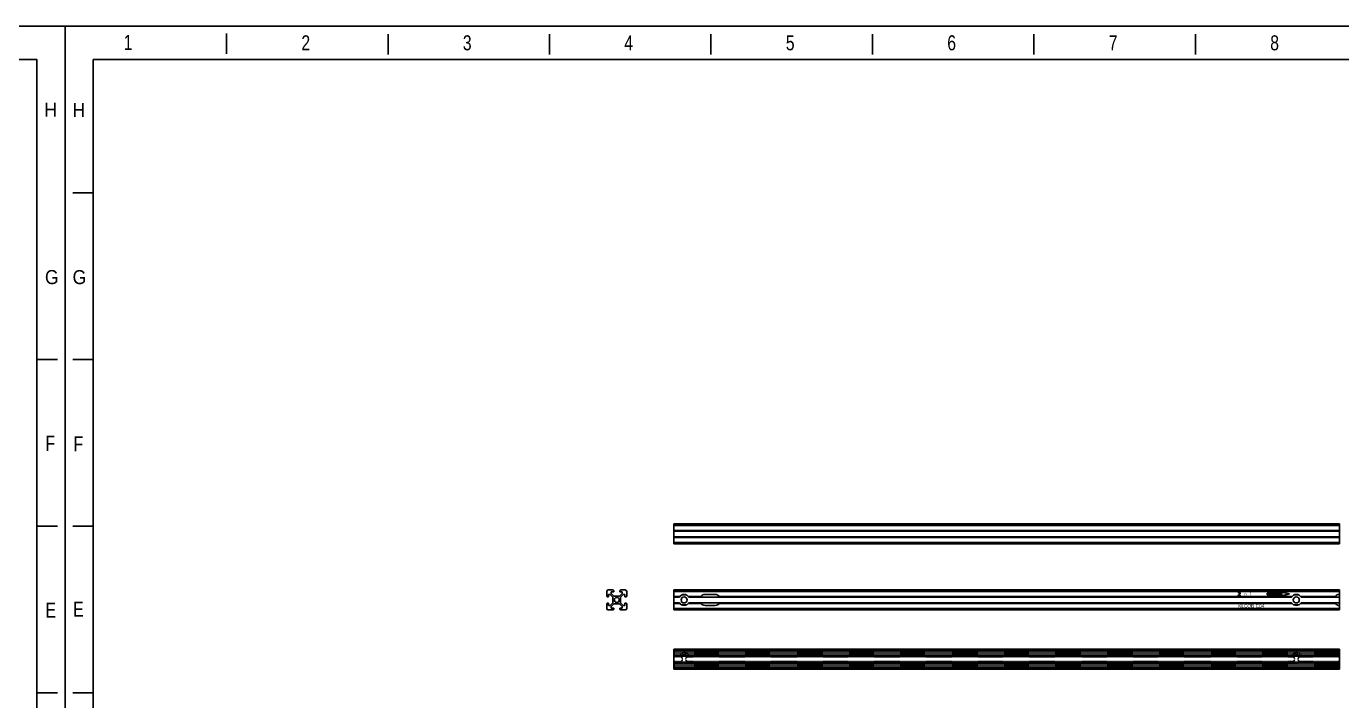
# Model space of a CAD drawing. Header units: millimetres. Extents: x 7531 to 19147, y 2539 to 6525.
# Drawn here: x 9432 to 10749, y 3199 to 3874 of the extents above; entities that cross this region are included whole.
import ezdxf

# ---------------------------------------------------------------- set-up
doc = ezdxf.new("R2010")
doc.units = ezdxf.units.MM
doc.linetypes.add('HIDDEN', pattern=[0.2, 0.1, -0.1])
for name, color, linetype in [('02___PRT_ALL_AXES', 7, 'Continuous'), ('03___PRT_ALL_CURVES', 7, 'Continuous'), ('DEFAULT_2', 8, 'HIDDEN')]:
    doc.layers.add(name, color=color, linetype=linetype)
doc.styles.add('CKSTANDARD', font='arial.ttf')
doc.styles.add('Roamns', font='romans.shx')
doc.styles.get("Standard").update_dxf_attribs({"font": 'arial.ttf'})

# ---------------------------------------------------------------- blocks, each defined once
blk = doc.blocks.new('standard template')
for p, q in [((3074, 30739), (3074, 30336)), ((6246, 30728), (6246, 30325)), ((9418, 30728), (9418, 30325)), ((12589, 30728), (12589, 30325)), ((15761, 30728), (15761, 30325)), ((18933, 30728), (18933, 30325)), ((22104, 30728), (22104, 30325)), ((456, 27607), (54, 27607)), ((456, 24334), (54, 24334)), ((37812, 24334), (37409, 24334)), ((456, 21062), (54, 21062)), ((37812, 21062), (37409, 21062)), ((456, 17790), (54, 17790)), ((37812, 17790), (37409, 17790))]:
    blk.add_line(p, q)
blk.add_lwpolyline([(37963, 4700), (-97, 4700), (-97, 30879), (37963, 30879)], close=True)
at = {"color": 7}
blk.add_lwpolyline([(456, 6674), (456, 5964), (456, 5254), (456, 30226), (37409, 30226), (37409, 5254)], dxfattribs=at)
at = {"style": 'CKSTANDARD'}
for s, height, width, p in [('1', 295, 0.75, (1055, 30416)), ('2', 295, 0.75, (4545, 30408)), ('3', 295, 0.75, (7716, 30408)), ('4', 295, 0.75, (10888, 30408)), ('5', 295, 0.75, (14060, 30408)), ('6', 295, 0.75, (17231, 30408)), ('7', 295, 0.75, (20403, 30408)), ('8', 295, 0.75, (23575, 30408)), ('H', 276, 0.9, (47, 29097)), ('H', 276, 0.9, (37555, 29102)), ('G', 276, 0.9, (50, 25816)), ('G', 276, 0.9, (37567, 25817)), ('F', 295, 0.75, (69, 22532)), ('F', 295, 0.75, (37578, 22543)), ('E', 295, 0.75, (62, 19285)), ('E', 295, 0.75, (37578, 19270))]:
    blk.add_text(s, height=height, dxfattribs=dict(at, width=width)).set_placement(p)
at = {"style": 'Roamns'}
for tag, p in [('PAGE_NAME', (27466, 7594)), ('PROJECT_NAME', (27466, 6884)), ('DRAWN_NAME', (27466, 6174)), ('VERSION', (34241, 6174)), ('SELECT_DATA', (27466, 5464)), ('PAGE_NUMBER', (34241, 5464))]:
    blk.add_attdef(tag, p, '', height=285, dxfattribs=at)
blk = doc.blocks.new('212121')
at = {"lineweight": 5, "true_color": 0x139b48}
h = blk.add_hatch(color=114, dxfattribs=at)
h.dxf.hatch_style = 1
h.paths.add_polyline_path([(3238.8, 8438.9), (3238.85, 8439.16), (3238.85, 8439.29), (3238.8, 8439.54), (3238.59, 8439.8), (3238.38, 8439.92), (3238.06, 8439.99), (3237.85, 8439.99), (3237.47, 8439.92), (3237.26, 8439.8), (3237.05, 8439.54), (3237, 8439.29), (3237.26, 8439.29), (3237.37, 8439.48), (3237.53, 8439.6), (3237.79, 8439.67), (3238, 8439.67), (3238.27, 8439.6), (3238.43, 8439.48), (3238.54, 8439.29), (3238.54, 8439.16), (3238.43, 8438.9), (3236.94, 8437.31), (3236.94, 8436.99), (3238.85, 8436.99), (3238.85, 8437.31), (3237.37, 8437.31), (3238.7, 8438.71)])
h.paths.add_polyline_path([(3242.83, 8439.99), (3242.51, 8439.99), (3242.51, 8439.67), (3242.83, 8439.67)])
h.paths.add_polyline_path([(3242.83, 8439.03), (3242.51, 8439.03), (3242.51, 8436.99), (3242.83, 8436.99)])
h.paths.add_polyline_path([(3243.95, 8438.71), (3244.2, 8438.77), (3244.45, 8438.71), (3244.58, 8438.65), (3244.7, 8438.52), (3244.76, 8438.2), (3244.76, 8436.99), (3245.08, 8436.99), (3245.08, 8438.2), (3245.01, 8438.52), (3244.95, 8438.71), (3244.83, 8438.84), (3244.64, 8438.97), (3244.45, 8439.03), (3244.2, 8439.03), (3243.95, 8438.97), (3243.76, 8438.84), (3243.64, 8438.71), (3243.64, 8439.03), (3243.33, 8439.03), (3243.33, 8436.99), (3243.64, 8436.99), (3243.64, 8438.46), (3243.76, 8438.58)])
h.paths.add_polyline_path([(3249.33, 8439.99), (3248.95, 8439.99), (3248.58, 8439.54), (3248.58, 8439.03), (3248.95, 8439.48), (3248.95, 8436.99), (3249.33, 8436.99)])
h = blk.add_hatch(color=114, dxfattribs=at)
h.dxf.hatch_style = 1
h.paths.add_polyline_path([(3265.99, 8439.24), (3265.99, 8437.74), (3280.99, 8437.74), (3280.99, 8436.54), (3288.26, 8438.49), (3280.99, 8440.44), (3280.99, 8439.24)])
at = {"color": 114, "linetype": 'Continuous', "true_color": 0x139b48}
for p, q in [((2671.76, 8488.55), (2671.76, 8508.55)), ((2671.76, 8508.55), (3338.26, 8508.55)), ((3338.26, 8488.55), (3338.26, 8508.55)), ((2671.76, 8507.05), (3338.26, 8507.05)), ((2671.76, 8502.15), (3338.26, 8502.15)), ((2671.76, 8501.65), (3338.26, 8501.65)), ((3338.26, 8501.39), (2671.76, 8501.39)), ((3338.26, 8495.71), (2671.76, 8495.71)), ((2671.76, 8495.45), (3338.26, 8495.45)), ((2671.76, 8494.95), (3338.26, 8494.95)), ((2671.76, 8490.05), (3338.26, 8490.05)), ((2671.76, 8488.55), (3338.26, 8488.55)), ((2606.13, 8442.49), (2611.03, 8442.49)), ((2611.03, 8442.49), (2611.03, 8441.99)), ((2618.23, 8442.49), (2618.23, 8441.99)), ((2618.23, 8442.49), (2623.13, 8442.49)), ((2671.76, 8422.49), (2671.76, 8442.49)), ((2671.76, 8442.49), (3338.26, 8442.49)), ((3338.26, 8422.49), (3338.26, 8442.49)), ((2604.63, 8436.09), (2604.63, 8440.99)), ((2604.63, 8436.09), (2605.13, 8436.09)), ((2605.13, 8436.09), (2605.13, 8435.59)), ((2605.13, 8435.59), (2606.43, 8435.59)), ((2605.13, 8429.39), (2605.13, 8428.89)), ((2605.13, 8429.39), (2606.43, 8429.39)), ((2606.43, 8435.59), (2606.43, 8437.99)), ((2606.43, 8437.99), (2608.07, 8437.99)), ((2606.43, 8426.99), (2606.43, 8429.39)), ((2608.07, 8437.99), (2610.73, 8435.33)), ((2610.73, 8429.65), (2608.07, 8426.99)), ((2609.13, 8439.05), (2609.13, 8440.69)), ((2609.13, 8440.69), (2611.53, 8440.69)), ((2611.79, 8436.39), (2609.13, 8439.05)), ((2610.73, 8435.33), (2610.73, 8429.65)), ((2611.53, 8441.99), (2611.03, 8441.99)), ((2611.53, 8441.99), (2611.53, 8440.69)), ((2617.47, 8436.39), (2611.79, 8436.39)), ((2620.13, 8439.05), (2617.47, 8436.39)), ((2617.73, 8441.99), (2617.73, 8440.69)), ((2618.23, 8441.99), (2617.73, 8441.99)), ((2617.73, 8440.69), (2620.13, 8440.69)), ((2618.53, 8435.33), (2621.19, 8437.99)), ((2618.53, 8429.65), (2618.53, 8435.33)), ((2621.19, 8426.99), (2618.53, 8429.65)), ((2620.13, 8440.69), (2620.13, 8439.05)), ((2621.19, 8437.99), (2622.83, 8437.99)), ((2622.83, 8437.99), (2622.83, 8435.59)), ((2624.13, 8435.59), (2622.83, 8435.59)), ((2624.13, 8429.39), (2622.83, 8429.39)), ((2622.83, 8429.39), (2622.83, 8426.99)), ((2624.63, 8436.09), (2624.13, 8436.09)), ((2624.13, 8435.59), (2624.13, 8436.09)), ((2624.13, 8428.89), (2624.13, 8429.39)), ((2624.63, 8440.99), (2624.63, 8436.09)), ((2671.76, 8440.99), (3338.26, 8440.99)), ((2713.06, 8437.99), (2703.06, 8437.99)), ((2717.22, 8436.09), (3290.91, 8436.09)), ((2717.61, 8435.59), (3290.52, 8435.59)), ((2717.61, 8429.39), (3290.52, 8429.39)), ((3238.43, 8438.9), (3236.94, 8437.31)), ((3236.94, 8437.31), (3236.94, 8436.99)), ((3236.94, 8436.99), (3238.85, 8436.99)), ((3237.05, 8439.54), (3237, 8439.29)), ((3237, 8439.29), (3237.26, 8439.29)), ((3237.26, 8439.8), (3237.05, 8439.54)), ((3237.47, 8439.92), (3237.26, 8439.8)), ((3237.26, 8439.29), (3237.37, 8439.48)), ((3237.37, 8439.48), (3237.53, 8439.6)), ((3237.37, 8437.31), (3238.7, 8438.71)), ((3238.85, 8437.31), (3237.37, 8437.31)), ((3237.85, 8439.99), (3237.47, 8439.92)), ((3237.53, 8439.6), (3237.79, 8439.67)), ((3237.79, 8439.67), (3238, 8439.67)), ((3238.06, 8439.99), (3237.85, 8439.99)), ((3238, 8439.67), (3238.27, 8439.6)), ((3238.38, 8439.92), (3238.06, 8439.99)), ((3238.27, 8439.6), (3238.43, 8439.48)), ((3238.59, 8439.8), (3238.38, 8439.92)), ((3238.43, 8439.48), (3238.54, 8439.29)), ((3238.54, 8439.16), (3238.43, 8438.9)), ((3238.54, 8439.29), (3238.54, 8439.16)), ((3238.8, 8439.54), (3238.59, 8439.8)), ((3238.7, 8438.71), (3238.8, 8438.9)), ((3238.85, 8439.29), (3238.8, 8439.54)), ((3238.8, 8438.9), (3238.85, 8439.16)), ((3238.85, 8439.16), (3238.85, 8439.29)), ((3238.85, 8436.99), (3238.85, 8437.31)), ((3280.99, 8439.24), (3265.99, 8439.24)), ((3265.99, 8439.24), (3265.99, 8437.74)), ((3265.99, 8437.74), (3280.99, 8437.74)), ((3288.26, 8438.49), (3280.99, 8440.44)), ((3280.99, 8440.44), (3280.99, 8439.24)), ((3280.99, 8436.54), (3288.26, 8438.49)), ((3280.99, 8437.74), (3280.99, 8436.54)), ((3338.26, 8435.33), (3299.77, 8435.33)), ((3338.26, 8429.65), (3299.77, 8429.65)), ((2604.63, 8423.99), (2604.63, 8428.89)), ((2604.63, 8428.89), (2605.13, 8428.89)), ((2611.03, 8422.49), (2606.13, 8422.49)), ((2608.07, 8426.99), (2606.43, 8426.99)), ((2609.13, 8425.93), (2611.79, 8428.59)), ((2609.13, 8424.29), (2609.13, 8425.93)), ((2611.53, 8424.29), (2609.13, 8424.29)), ((2611.03, 8422.99), (2611.53, 8422.99)), ((2611.03, 8422.49), (2611.03, 8422.99)), ((2611.53, 8422.99), (2611.53, 8424.29)), ((2611.79, 8428.59), (2617.47, 8428.59)), ((2617.47, 8428.59), (2620.13, 8425.93)), ((2620.13, 8424.29), (2617.73, 8424.29)), ((2617.73, 8422.99), (2617.73, 8424.29)), ((2617.73, 8422.99), (2618.23, 8422.99)), ((2618.23, 8422.49), (2618.23, 8422.99)), ((2623.13, 8422.49), (2618.23, 8422.49)), ((2620.13, 8425.93), (2620.13, 8424.29)), ((2622.83, 8426.99), (2621.19, 8426.99)), ((2624.63, 8428.89), (2624.13, 8428.89)), ((2624.63, 8428.89), (2624.63, 8423.99)), ((2671.76, 8423.99), (3338.26, 8423.99)), ((2671.76, 8422.49), (3338.26, 8422.49)), ((2703.06, 8426.99), (2713.06, 8426.99)), ((2717.22, 8428.89), (3290.91, 8428.89)), ((2671.76, 8363.22), (2671.76, 8383.22)), ((2671.76, 8383.22), (3338.26, 8383.22)), ((2671.76, 8381.72), (3338.26, 8381.72)), ((2671.76, 8376.82), (3338.26, 8376.82)), ((3338.26, 8363.22), (3338.26, 8383.22)), ((2671.76, 8376.32), (3338.26, 8376.32)), ((3338.26, 8376.06), (2671.76, 8376.06)), ((3338.26, 8370.38), (2671.76, 8370.38)), ((2671.76, 8370.12), (3338.26, 8370.12)), ((2671.76, 8369.62), (3338.26, 8369.62)), ((2671.76, 8364.72), (3338.26, 8364.72)), ((2671.76, 8363.22), (3338.26, 8363.22))]:
    blk.add_line(p, q, dxfattribs=at)
blk.add_circle((2614.63, 8432.49), 2.5, dxfattribs=at)
for centre, radius, start, end in [((2606.13, 8440.99), 1.5, 90, 180), ((2623.13, 8440.99), 1.5, 0, 90), ((2703.06, 8432.49), 5.5, 90, 139.11481), ((2713.06, 8432.49), 5.5, 34.30765, 90), ((2713.06, 8432.49), 5.5, 270, 325.69235), ((3338.06, 8432.49), 5.5, 87.91606, 139.11481), ((2606.13, 8423.99), 1.5, 180, 270), ((2623.13, 8423.99), 1.5, 270, 0), ((2703.06, 8432.49), 5.5, 220.88519, 270), ((3338.06, 8432.49), 5.5, 220.88519, 272.08394)]:
    blk.add_arc(centre, radius, start, end, dxfattribs=at)
at = {"layer": '02___PRT_ALL_AXES', "color": 114, "linetype": 'Continuous', "true_color": 0x139b48}
for p, q in [((2671.76, 8436.09), (2677.91, 8436.09)), ((2671.76, 8435.59), (2677.52, 8435.59)), ((2677.35, 8435.33), (2671.76, 8435.33)), ((2677.35, 8429.65), (2671.76, 8429.65)), ((2671.76, 8429.39), (2677.52, 8429.39)), ((2679.7, 8437.45), (2684.43, 8437.45)), ((2686.22, 8436.09), (2698.91, 8436.09)), ((2686.61, 8435.59), (2698.52, 8435.59)), ((2686.61, 8429.39), (2698.52, 8429.39)), ((3290.35, 8435.33), (2686.77, 8435.33)), ((3290.35, 8429.65), (2686.77, 8429.65)), ((3292.7, 8437.45), (3297.43, 8437.45)), ((3299.22, 8436.09), (3333.91, 8436.09)), ((3299.61, 8435.59), (3333.52, 8435.59)), ((3299.61, 8429.39), (3333.52, 8429.39)), ((2671.76, 8428.89), (2677.91, 8428.89)), ((2679.7, 8427.53), (2684.43, 8427.53)), ((2686.22, 8428.89), (2698.91, 8428.89)), ((3292.7, 8427.53), (3297.43, 8427.53)), ((3299.22, 8428.89), (3333.91, 8428.89))]:
    blk.add_line(p, q, dxfattribs=at)
at = {"layer": '02___PRT_ALL_AXES', "color": 114, "linetype": 'HIDDEN', "true_color": 0x139b48}
for p, q in [((2671.76, 8383.22), (2706.41, 8383.22)), ((2677.91, 8382.72), (2671.76, 8382.72)), ((2691.02, 8381.42), (2671.76, 8381.42)), ((3295.06, 8379.78), (2671.76, 8379.78)), ((2671.76, 8377.12), (3299.77, 8377.12)), ((2677.52, 8381.42), (2677.52, 8382.72)), ((2677.91, 8382.72), (2677.91, 8383.22)), ((2679.06, 8375.72), (2679.06, 8377.12)), ((2685.06, 8375.72), (2685.06, 8377.12)), ((2686.22, 8382.72), (2686.22, 8383.22)), ((2698.91, 8382.72), (2686.22, 8382.72)), ((2686.61, 8381.42), (2686.61, 8382.72)), ((2698.52, 8381.42), (2698.52, 8382.72)), ((2698.91, 8382.72), (2698.91, 8383.22)), ((3290.91, 8382.72), (3290.52, 8382.72)), ((3290.52, 8381.42), (3290.52, 8382.72)), ((3338.06, 8381.42), (3290.52, 8381.42)), ((3290.91, 8382.72), (3290.91, 8383.22)), ((3292.06, 8375.72), (3292.06, 8377.12)), ((3298.06, 8375.72), (3298.06, 8377.12)), ((3299.22, 8382.72), (3299.22, 8383.22)), ((3333.91, 8382.72), (3299.22, 8382.72)), ((3299.61, 8381.42), (3299.61, 8382.72)), ((3333.52, 8381.42), (3333.52, 8382.72)), ((3333.91, 8382.72), (3333.91, 8383.22)), ((2681.1, 8369.32), (2671.76, 8369.32)), ((2679.06, 8369.32), (2679.06, 8370.72)), ((3294.1, 8369.32), (2683.03, 8369.32)), ((2685.06, 8369.32), (2685.06, 8370.72)), ((3292.06, 8369.32), (3292.06, 8370.72)), ((3298.06, 8369.32), (3296.03, 8369.32)), ((3298.06, 8369.32), (3298.06, 8370.72))]:
    blk.add_line(p, q, dxfattribs=at)
at = {"layer": '02___PRT_ALL_AXES', "color": 114, "linetype": 'Continuous', "true_color": 0x139b48}
for centre in [(2682.06, 8432.49), (3295.06, 8432.49)]:
    blk.add_circle(centre, 3, dxfattribs=at)
for centre, start, end in [((2682.06, 8432.49), 31.08062, 148.91938), ((2682.06, 8432.49), 211.08062, 328.91938), ((2703.06, 8432.49), 139.11481, 145.69235), ((2703.06, 8432.49), 214.30765, 220.88519), ((3295.06, 8432.49), 31.08062, 148.91938), ((3295.06, 8432.49), 211.08062, 328.91938), ((3338.06, 8432.49), 139.11481, 145.69235), ((3338.06, 8432.49), 214.30765, 220.88519)]:
    blk.add_arc(centre, 5.5, start, end, dxfattribs=at)
at = {"layer": '02___PRT_ALL_AXES', "color": 114, "linetype": 'HIDDEN', "true_color": 0x139b48}
for centre, major_axis, start_param, end_param in [((2682.06, 8374.28), (0, 5.5), -1.0283373, 1.0283373), ((2682.06, 8372.16), (5.5, 0), 1.1242367, 2.017356), ((3295.06, 8374.28), (5.5, 0), 6.8256444, 8.8823189), ((3295.06, 8372.16), (0, 5.5), -0.4465596, 0.4465596), ((3295.06, 8372.16), (5.5, 0), 1.2181441, 1.9234486), ((2682.06, 8372.16), (0, 3), -3.4703428, -2.8128425), ((3295.06, 8372.16), (3, 0), -1.8995465, -1.2420462), ((3295.06, 8372.16), (0, 3), -3.1415927, -2.8128425)]:
    blk.add_ellipse(centre, major_axis=major_axis, ratio=1, start_param=start_param, end_param=end_param, dxfattribs=at)
for points, knots in [([(2680.41, 8373.22), (2680.41, 8373.3), (2680.39, 8373.48), (2680.33, 8373.73), (2680.25, 8373.97), (2680.14, 8374.19), (2680.03, 8374.41), (2679.9, 8374.6), (2679.78, 8374.79), (2679.66, 8374.96), (2679.54, 8375.12), (2679.43, 8375.26), (2679.34, 8375.37), (2679.28, 8375.45), (2679.24, 8375.51), (2679.2, 8375.55), (2679.17, 8375.59), (2679.14, 8375.63), (2679.11, 8375.66), (2679.1, 8375.67), (2679.09, 8375.69), (2679.08, 8375.69), (2679.08, 8375.7), (2679.07, 8375.71), (2679.07, 8375.71), (2679.07, 8375.71), (2679.06, 8375.72), (2679.06, 8375.72), (2679.06, 8375.72), (2679.06, 8375.72)], [0, 0, 0, 0, 0.0905359, 0.1801702, 0.2682272, 0.3542224, 0.4377641, 0.5184398, 0.5957546, 0.6691087, 0.7377774, 0.8008857, 0.857413, 0.8828522, 0.9062024, 0.9273054, 0.9460039, 0.9621416, 0.9755746, 0.9812362, 0.9861732, 0.9903727, 0.9938255, 0.9965222, 0.9984538, 0.9991302, 0.9996134, 0.9999033, 1, 1, 1, 1]), ([(2679.06, 8370.72), (2679.06, 8370.72), (2679.06, 8370.72), (2679.06, 8370.72), (2679.07, 8370.72), (2679.07, 8370.72), (2679.07, 8370.73), (2679.08, 8370.73), (2679.08, 8370.74), (2679.09, 8370.75), (2679.1, 8370.76), (2679.11, 8370.78), (2679.14, 8370.8), (2679.17, 8370.84), (2679.2, 8370.88), (2679.24, 8370.93), (2679.28, 8370.98), (2679.34, 8371.06), (2679.43, 8371.17), (2679.54, 8371.31), (2679.66, 8371.47), (2679.78, 8371.64), (2679.9, 8371.83), (2680.03, 8372.03), (2680.14, 8372.24), (2680.25, 8372.46), (2680.33, 8372.7), (2680.39, 8372.96), (2680.41, 8373.13), (2680.41, 8373.22)], [0, 0, 0, 0, 0.0000967, 0.0003866, 0.0008698, 0.0015462, 0.0034778, 0.0061745, 0.0096272, 0.0138267, 0.0187637, 0.0244252, 0.037858, 0.0539956, 0.0726939, 0.0937966, 0.1171467, 0.1425858, 0.1991126, 0.2622201, 0.3308879, 0.4042418, 0.481557, 0.5622356, 0.6457803, 0.7317782, 0.8198354, 0.9094668, 1, 1, 1, 1]), ([(2685.06, 8375.72), (2685.06, 8375.72), (2685.06, 8375.72), (2685.06, 8375.72), (2685.06, 8375.71), (2685.06, 8375.71), (2685.06, 8375.71), (2685.05, 8375.7), (2685.05, 8375.69), (2685.04, 8375.69), (2685.03, 8375.67), (2685.01, 8375.66), (2684.99, 8375.63), (2684.96, 8375.59), (2684.93, 8375.55), (2684.89, 8375.51), (2684.85, 8375.45), (2684.78, 8375.37), (2684.7, 8375.26), (2684.59, 8375.12), (2684.47, 8374.96), (2684.35, 8374.79), (2684.22, 8374.6), (2684.1, 8374.41), (2683.99, 8374.19), (2683.88, 8373.97), (2683.79, 8373.73), (2683.74, 8373.48), (2683.72, 8373.3), (2683.72, 8373.22)], [0, 0, 0, 0, 0.0000966, 0.0003865, 0.0008697, 0.0015462, 0.0034778, 0.0061745, 0.0096271, 0.0138266, 0.0187637, 0.0244253, 0.0378581, 0.0539957, 0.0726941, 0.093797, 0.1171471, 0.1425862, 0.1991134, 0.2622217, 0.3308908, 0.4042454, 0.4815605, 0.5622367, 0.6457784, 0.7317734, 0.81983, 0.9094642, 1, 1, 1, 1]), ([(2683.72, 8373.22), (2683.72, 8373.13), (2683.74, 8372.96), (2683.79, 8372.7), (2683.88, 8372.46), (2683.99, 8372.24), (2684.1, 8372.03), (2684.22, 8371.83), (2684.35, 8371.64), (2684.47, 8371.47), (2684.59, 8371.31), (2684.7, 8371.17), (2684.78, 8371.06), (2684.85, 8370.98), (2684.89, 8370.93), (2684.93, 8370.88), (2684.96, 8370.84), (2684.99, 8370.8), (2685.01, 8370.78), (2685.03, 8370.76), (2685.04, 8370.75), (2685.05, 8370.74), (2685.05, 8370.73), (2685.06, 8370.73), (2685.06, 8370.72), (2685.06, 8370.72), (2685.06, 8370.72), (2685.06, 8370.72), (2685.06, 8370.72), (2685.06, 8370.72)], [0, 0, 0, 0, 0.0905331, 0.1801644, 0.2682214, 0.3542191, 0.4377638, 0.5184426, 0.5957581, 0.6691125, 0.7377807, 0.8008883, 0.8574151, 0.882854, 0.906204, 0.9273067, 0.9460048, 0.9621424, 0.9755749, 0.9812364, 0.9861736, 0.990373, 0.9938255, 0.9965221, 0.9984538, 0.9991303, 0.9996135, 0.9999034, 1, 1, 1, 1]), ([(3293.41, 8373.22), (3293.41, 8373.3), (3293.39, 8373.48), (3293.33, 8373.73), (3293.25, 8373.97), (3293.14, 8374.19), (3293.03, 8374.41), (3292.9, 8374.6), (3292.78, 8374.79), (3292.66, 8374.96), (3292.54, 8375.12), (3292.43, 8375.26), (3292.34, 8375.37), (3292.28, 8375.45), (3292.24, 8375.51), (3292.2, 8375.55), (3292.17, 8375.59), (3292.14, 8375.63), (3292.11, 8375.66), (3292.1, 8375.67), (3292.09, 8375.69), (3292.08, 8375.69), (3292.08, 8375.7), (3292.07, 8375.71), (3292.07, 8375.71), (3292.07, 8375.71), (3292.06, 8375.72), (3292.06, 8375.72), (3292.06, 8375.72), (3292.06, 8375.72)], [0, 0, 0, 0, 0.0905359, 0.1801702, 0.2682272, 0.3542224, 0.4377641, 0.5184398, 0.5957546, 0.6691087, 0.7377774, 0.8008857, 0.857413, 0.8828522, 0.9062024, 0.9273054, 0.9460039, 0.9621416, 0.9755746, 0.9812362, 0.9861732, 0.9903727, 0.9938255, 0.9965222, 0.9984538, 0.9991302, 0.9996134, 0.9999033, 1, 1, 1, 1]), ([(3292.06, 8370.72), (3292.06, 8370.72), (3292.06, 8370.72), (3292.06, 8370.72), (3292.07, 8370.72), (3292.07, 8370.72), (3292.07, 8370.73), (3292.08, 8370.73), (3292.08, 8370.74), (3292.09, 8370.75), (3292.1, 8370.76), (3292.11, 8370.78), (3292.14, 8370.8), (3292.17, 8370.84), (3292.2, 8370.88), (3292.24, 8370.93), (3292.28, 8370.98), (3292.34, 8371.06), (3292.43, 8371.17), (3292.54, 8371.31), (3292.66, 8371.47), (3292.78, 8371.64), (3292.9, 8371.83), (3293.03, 8372.03), (3293.14, 8372.24), (3293.25, 8372.46), (3293.33, 8372.7), (3293.39, 8372.96), (3293.41, 8373.13), (3293.41, 8373.22)], [0, 0, 0, 0, 0.0000967, 0.0003866, 0.0008698, 0.0015462, 0.0034778, 0.0061745, 0.0096272, 0.0138267, 0.0187637, 0.0244252, 0.037858, 0.0539956, 0.0726939, 0.0937966, 0.1171467, 0.1425858, 0.1991126, 0.2622201, 0.3308879, 0.4042418, 0.481557, 0.5622356, 0.6457803, 0.7317782, 0.8198354, 0.9094668, 1, 1, 1, 1]), ([(3298.06, 8375.72), (3298.06, 8375.72), (3298.06, 8375.72), (3298.06, 8375.72), (3298.06, 8375.71), (3298.06, 8375.71), (3298.06, 8375.71), (3298.05, 8375.7), (3298.05, 8375.69), (3298.04, 8375.69), (3298.03, 8375.67), (3298.01, 8375.66), (3297.99, 8375.63), (3297.96, 8375.59), (3297.93, 8375.55), (3297.89, 8375.51), (3297.85, 8375.45), (3297.78, 8375.37), (3297.7, 8375.26), (3297.59, 8375.12), (3297.47, 8374.96), (3297.35, 8374.79), (3297.22, 8374.6), (3297.1, 8374.41), (3296.99, 8374.19), (3296.88, 8373.97), (3296.79, 8373.73), (3296.74, 8373.48), (3296.72, 8373.3), (3296.72, 8373.22)], [0, 0, 0, 0, 0.0000966, 0.0003865, 0.0008697, 0.0015462, 0.0034778, 0.0061745, 0.0096271, 0.0138266, 0.0187637, 0.0244253, 0.0378581, 0.0539957, 0.0726941, 0.093797, 0.1171471, 0.1425862, 0.1991134, 0.2622217, 0.3308908, 0.4042454, 0.4815605, 0.5622367, 0.6457784, 0.7317734, 0.81983, 0.9094642, 1, 1, 1, 1]), ([(3296.72, 8373.22), (3296.72, 8373.13), (3296.74, 8372.96), (3296.79, 8372.7), (3296.88, 8372.46), (3296.99, 8372.24), (3297.1, 8372.03), (3297.22, 8371.83), (3297.35, 8371.64), (3297.47, 8371.47), (3297.59, 8371.31), (3297.7, 8371.17), (3297.78, 8371.06), (3297.85, 8370.98), (3297.89, 8370.93), (3297.93, 8370.88), (3297.96, 8370.84), (3297.99, 8370.8), (3298.01, 8370.78), (3298.03, 8370.76), (3298.04, 8370.75), (3298.05, 8370.74), (3298.05, 8370.73), (3298.06, 8370.73), (3298.06, 8370.72), (3298.06, 8370.72), (3298.06, 8370.72), (3298.06, 8370.72), (3298.06, 8370.72), (3298.06, 8370.72)], [0, 0, 0, 0, 0.0905331, 0.1801644, 0.2682214, 0.3542191, 0.4377638, 0.5184426, 0.5957581, 0.6691125, 0.7377807, 0.8008883, 0.8574151, 0.882854, 0.906204, 0.9273067, 0.9460048, 0.9621424, 0.9755749, 0.9812364, 0.9861736, 0.990373, 0.9938255, 0.9965221, 0.9984538, 0.9991303, 0.9996135, 0.9999034, 1, 1, 1, 1])]:
    blk.add_open_spline(points, degree=3, knots=knots, dxfattribs=at)
at = {"layer": '03___PRT_ALL_CURVES', "color": 114, "linetype": 'HIDDEN', "true_color": 0x139b48}
blk.add_line((3338.26, 8383.22), (3333.31, 8383.22), dxfattribs=at)
at = {"layer": 'DEFAULT_2', "color": 114, "linetype": 'HIDDEN', "true_color": 0x139b48}
for p, q in [((3338.26, 8378.72), (2671.76, 8378.72)), ((2703.06, 8381.42), (2682.06, 8381.42)), ((2703.06, 8381.42), (2703.06, 8383.22)), ((2713.06, 8383.22), (2713.06, 8381.42)), ((3290.52, 8381.42), (2713.06, 8381.42)), ((2717.22, 8382.72), (2717.22, 8383.22)), ((3290.91, 8382.72), (2717.22, 8382.72)), ((2717.61, 8381.42), (2717.61, 8382.72)), ((3338.26, 8379.78), (3295.06, 8379.78)), ((3338.26, 8377.12), (3299.77, 8377.12)), ((3338.26, 8381.42), (3338.06, 8381.42)), ((2671.76, 8375.72), (2679.06, 8375.72)), ((2671.76, 8370.72), (2679.06, 8370.72)), ((3338.26, 8367.72), (2671.76, 8367.72)), ((3338.26, 8366.66), (2671.76, 8366.66)), ((2671.76, 8365.02), (3338.26, 8365.02)), ((2671.76, 8363.72), (3338.26, 8363.72)), ((2685.06, 8375.72), (3292.06, 8375.72)), ((2685.06, 8370.72), (3292.06, 8370.72)), ((3338.26, 8369.32), (3296.03, 8369.32)), ((3298.06, 8375.72), (3338.26, 8375.72)), ((3298.06, 8370.72), (3338.26, 8370.72))]:
    blk.add_line(p, q, dxfattribs=at)
at = {"color": 114, "lineweight": 5, "true_color": 0x139b48, "insert": (3236.83, 8428.25), "char_height": 3.5, "attachment_point": 1}
blk.add_mtext_dynamic_manual_height_columns('{\\fArial|b0|i0|c134|p34;\\W0.85;KLCOB C04}', width=46.9868, gutter_width=1, heights=[0], dxfattribs=at)

msp = doc.modelspace()

# ---------------------------------------------------------------- block references
at = {"transparency": 33554595, "xscale": 0.05097615323888361, "yscale": 0.05097615323888361, "zscale": 0.05097615323888361}
for p in [(7535.97138, 2299.44029), (9476.12583, 2299.44029)]:
    msp.add_blockref('standard template', p, dxfattribs=at)
at = {"color": 6, "lineweight": 5}
msp.add_blockref('212121', (7408.94603, -5133.14426), dxfattribs=at)

doc.saveas('drawing.dxf')
